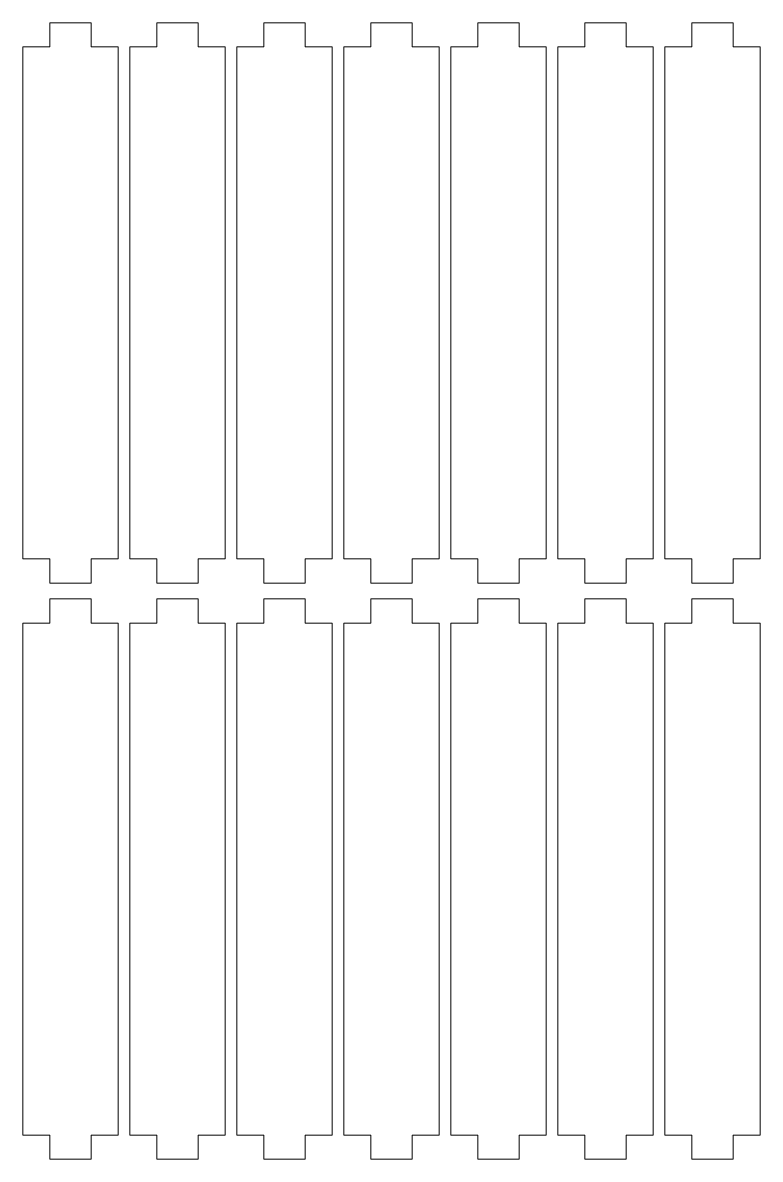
# Model space of a CAD drawing. Header units: centimetres. Extents: x -57 to 189, y -76 to 83.
# Drawn here: x 14.27 to 23.23, y -76.14 to -62.33 of the extents above; entities that cross this region are included whole.
import ezdxf

# ---------------------------------------------------------------- set-up
doc = ezdxf.new("R2010")
doc.units = ezdxf.units.CM
doc.header["$MEASUREMENT"] = 0
doc.layers.add('DEFAULT', color=7, linetype='Continuous')

msp = doc.modelspace()

# ---------------------------------------------------------------- linework, layer by layer
at = {"layer": 'DEFAULT', "color": 250, "lineweight": 9}
for points in [[(15.43422, -62.62453), (15.43422, -62.62453), (15.43422, -68.84388), (15.43422, -68.84388), (15.43422, -68.84388), (15.43422, -68.84388), (15.10432, -68.84388), (15.10432, -68.84388), (15.10432, -68.84388), (15.10432, -68.84388), (15.10432, -69.13822), (15.10432, -69.13822), (15.10432, -69.13822), (15.10432, -69.13822), (14.60432, -69.13822), (14.60432, -69.13822), (14.60432, -69.13822), (14.60432, -69.13822), (14.60432, -68.84388), (14.60432, -68.84388), (14.60432, -68.84388), (14.60432, -68.84388), (14.27442, -68.84388), (14.27442, -68.84388), (14.27442, -68.84388), (14.27442, -68.84388), (14.27442, -62.62453), (14.27442, -62.62453), (14.27442, -62.62453), (14.27442, -62.62453), (14.60432, -62.62453), (14.60432, -62.62453), (14.60432, -62.62453), (14.60432, -62.62453), (14.60432, -62.33019), (14.60432, -62.33019), (14.60432, -62.33019), (14.60432, -62.33019), (15.10432, -62.33019), (15.10432, -62.33019), (15.10432, -62.33019), (15.10432, -62.33019), (15.10432, -62.62453), (15.10432, -62.62453), (15.10432, -62.62453), (15.10432, -62.62453), (15.43422, -62.62453), (15.43422, -62.62453)], [(16.73422, -62.62453), (16.73422, -62.62453), (16.73422, -68.84388), (16.73422, -68.84388), (16.73422, -68.84388), (16.73422, -68.84388), (16.40432, -68.84388), (16.40432, -68.84388), (16.40432, -68.84388), (16.40432, -68.84388), (16.40432, -69.13822), (16.40432, -69.13822), (16.40432, -69.13822), (16.40432, -69.13822), (15.90432, -69.13822), (15.90432, -69.13822), (15.90432, -69.13822), (15.90432, -69.13822), (15.90432, -68.84388), (15.90432, -68.84388), (15.90432, -68.84388), (15.90432, -68.84388), (15.57442, -68.84388), (15.57442, -68.84388), (15.57442, -68.84388), (15.57442, -68.84388), (15.57442, -62.62453), (15.57442, -62.62453), (15.57442, -62.62453), (15.57442, -62.62453), (15.90432, -62.62453), (15.90432, -62.62453), (15.90432, -62.62453), (15.90432, -62.62453), (15.90432, -62.33019), (15.90432, -62.33019), (15.90432, -62.33019), (15.90432, -62.33019), (16.40432, -62.33019), (16.40432, -62.33019), (16.40432, -62.33019), (16.40432, -62.33019), (16.40432, -62.62453), (16.40432, -62.62453), (16.40432, -62.62453), (16.40432, -62.62453), (16.73422, -62.62453), (16.73422, -62.62453)], [(18.03422, -62.62453), (18.03422, -62.62453), (18.03422, -68.84388), (18.03422, -68.84388), (18.03422, -68.84388), (18.03422, -68.84388), (17.70432, -68.84388), (17.70432, -68.84388), (17.70432, -68.84388), (17.70432, -68.84388), (17.70432, -69.13822), (17.70432, -69.13822), (17.70432, -69.13822), (17.70432, -69.13822), (17.20432, -69.13822), (17.20432, -69.13822), (17.20432, -69.13822), (17.20432, -69.13822), (17.20432, -68.84388), (17.20432, -68.84388), (17.20432, -68.84388), (17.20432, -68.84388), (16.87442, -68.84388), (16.87442, -68.84388), (16.87442, -68.84388), (16.87442, -68.84388), (16.87442, -62.62453), (16.87442, -62.62453), (16.87442, -62.62453), (16.87442, -62.62453), (17.20432, -62.62453), (17.20432, -62.62453), (17.20432, -62.62453), (17.20432, -62.62453), (17.20432, -62.33019), (17.20432, -62.33019), (17.20432, -62.33019), (17.20432, -62.33019), (17.70432, -62.33019), (17.70432, -62.33019), (17.70432, -62.33019), (17.70432, -62.33019), (17.70432, -62.62453), (17.70432, -62.62453), (17.70432, -62.62453), (17.70432, -62.62453), (18.03422, -62.62453), (18.03422, -62.62453)], [(19.33422, -62.62453), (19.33422, -62.62453), (19.33422, -68.84388), (19.33422, -68.84388), (19.33422, -68.84388), (19.33422, -68.84388), (19.00432, -68.84388), (19.00432, -68.84388), (19.00432, -68.84388), (19.00432, -68.84388), (19.00432, -69.13822), (19.00432, -69.13822), (19.00432, -69.13822), (19.00432, -69.13822), (18.50432, -69.13822), (18.50432, -69.13822), (18.50432, -69.13822), (18.50432, -69.13822), (18.50432, -68.84388), (18.50432, -68.84388), (18.50432, -68.84388), (18.50432, -68.84388), (18.17442, -68.84388), (18.17442, -68.84388), (18.17442, -68.84388), (18.17442, -68.84388), (18.17442, -62.62453), (18.17442, -62.62453), (18.17442, -62.62453), (18.17442, -62.62453), (18.50432, -62.62453), (18.50432, -62.62453), (18.50432, -62.62453), (18.50432, -62.62453), (18.50432, -62.33019), (18.50432, -62.33019), (18.50432, -62.33019), (18.50432, -62.33019), (19.00432, -62.33019), (19.00432, -62.33019), (19.00432, -62.33019), (19.00432, -62.33019), (19.00432, -62.62453), (19.00432, -62.62453), (19.00432, -62.62453), (19.00432, -62.62453), (19.33422, -62.62453), (19.33422, -62.62453)], [(20.63422, -62.62453), (20.63422, -62.62453), (20.63422, -68.84388), (20.63422, -68.84388), (20.63422, -68.84388), (20.63422, -68.84388), (20.30432, -68.84388), (20.30432, -68.84388), (20.30432, -68.84388), (20.30432, -68.84388), (20.30432, -69.13822), (20.30432, -69.13822), (20.30432, -69.13822), (20.30432, -69.13822), (19.80432, -69.13822), (19.80432, -69.13822), (19.80432, -69.13822), (19.80432, -69.13822), (19.80432, -68.84388), (19.80432, -68.84388), (19.80432, -68.84388), (19.80432, -68.84388), (19.47442, -68.84388), (19.47442, -68.84388), (19.47442, -68.84388), (19.47442, -68.84388), (19.47442, -62.62453), (19.47442, -62.62453), (19.47442, -62.62453), (19.47442, -62.62453), (19.80432, -62.62453), (19.80432, -62.62453), (19.80432, -62.62453), (19.80432, -62.62453), (19.80432, -62.33019), (19.80432, -62.33019), (19.80432, -62.33019), (19.80432, -62.33019), (20.30432, -62.33019), (20.30432, -62.33019), (20.30432, -62.33019), (20.30432, -62.33019), (20.30432, -62.62453), (20.30432, -62.62453), (20.30432, -62.62453), (20.30432, -62.62453), (20.63422, -62.62453), (20.63422, -62.62453)], [(21.93422, -62.62453), (21.93422, -62.62453), (21.93422, -68.84388), (21.93422, -68.84388), (21.93422, -68.84388), (21.93422, -68.84388), (21.60432, -68.84388), (21.60432, -68.84388), (21.60432, -68.84388), (21.60432, -68.84388), (21.60432, -69.13822), (21.60432, -69.13822), (21.60432, -69.13822), (21.60432, -69.13822), (21.10432, -69.13822), (21.10432, -69.13822), (21.10432, -69.13822), (21.10432, -69.13822), (21.10432, -68.84388), (21.10432, -68.84388), (21.10432, -68.84388), (21.10432, -68.84388), (20.77442, -68.84388), (20.77442, -68.84388), (20.77442, -68.84388), (20.77442, -68.84388), (20.77442, -62.62453), (20.77442, -62.62453), (20.77442, -62.62453), (20.77442, -62.62453), (21.10432, -62.62453), (21.10432, -62.62453), (21.10432, -62.62453), (21.10432, -62.62453), (21.10432, -62.33019), (21.10432, -62.33019), (21.10432, -62.33019), (21.10432, -62.33019), (21.60432, -62.33019), (21.60432, -62.33019), (21.60432, -62.33019), (21.60432, -62.33019), (21.60432, -62.62453), (21.60432, -62.62453), (21.60432, -62.62453), (21.60432, -62.62453), (21.93422, -62.62453), (21.93422, -62.62453)], [(23.23422, -62.62453), (23.23422, -62.62453), (23.23422, -68.84388), (23.23422, -68.84388), (23.23422, -68.84388), (23.23422, -68.84388), (22.90432, -68.84388), (22.90432, -68.84388), (22.90432, -68.84388), (22.90432, -68.84388), (22.90432, -69.13822), (22.90432, -69.13822), (22.90432, -69.13822), (22.90432, -69.13822), (22.40432, -69.13822), (22.40432, -69.13822), (22.40432, -69.13822), (22.40432, -69.13822), (22.40432, -68.84388), (22.40432, -68.84388), (22.40432, -68.84388), (22.40432, -68.84388), (22.07442, -68.84388), (22.07442, -68.84388), (22.07442, -68.84388), (22.07442, -68.84388), (22.07442, -62.62453), (22.07442, -62.62453), (22.07442, -62.62453), (22.07442, -62.62453), (22.40432, -62.62453), (22.40432, -62.62453), (22.40432, -62.62453), (22.40432, -62.62453), (22.40432, -62.33019), (22.40432, -62.33019), (22.40432, -62.33019), (22.40432, -62.33019), (22.90432, -62.33019), (22.90432, -62.33019), (22.90432, -62.33019), (22.90432, -62.33019), (22.90432, -62.62453), (22.90432, -62.62453), (22.90432, -62.62453), (22.90432, -62.62453), (23.23422, -62.62453), (23.23422, -62.62453)], [(15.43422, -69.62453), (15.43422, -69.62453), (15.43422, -75.84388), (15.43422, -75.84388), (15.43422, -75.84388), (15.43422, -75.84388), (15.10432, -75.84388), (15.10432, -75.84388), (15.10432, -75.84388), (15.10432, -75.84388), (15.10432, -76.13822), (15.10432, -76.13822), (15.10432, -76.13822), (15.10432, -76.13822), (14.60432, -76.13822), (14.60432, -76.13822), (14.60432, -76.13822), (14.60432, -76.13822), (14.60432, -75.84388), (14.60432, -75.84388), (14.60432, -75.84388), (14.60432, -75.84388), (14.27442, -75.84388), (14.27442, -75.84388), (14.27442, -75.84388), (14.27442, -75.84388), (14.27442, -69.62453), (14.27442, -69.62453), (14.27442, -69.62453), (14.27442, -69.62453), (14.60432, -69.62453), (14.60432, -69.62453), (14.60432, -69.62453), (14.60432, -69.62453), (14.60432, -69.33019), (14.60432, -69.33019), (14.60432, -69.33019), (14.60432, -69.33019), (15.10432, -69.33019), (15.10432, -69.33019), (15.10432, -69.33019), (15.10432, -69.33019), (15.10432, -69.62453), (15.10432, -69.62453), (15.10432, -69.62453), (15.10432, -69.62453), (15.43422, -69.62453), (15.43422, -69.62453)], [(16.73422, -69.62453), (16.73422, -69.62453), (16.73422, -75.84388), (16.73422, -75.84388), (16.73422, -75.84388), (16.73422, -75.84388), (16.40432, -75.84388), (16.40432, -75.84388), (16.40432, -75.84388), (16.40432, -75.84388), (16.40432, -76.13822), (16.40432, -76.13822), (16.40432, -76.13822), (16.40432, -76.13822), (15.90432, -76.13822), (15.90432, -76.13822), (15.90432, -76.13822), (15.90432, -76.13822), (15.90432, -75.84388), (15.90432, -75.84388), (15.90432, -75.84388), (15.90432, -75.84388), (15.57442, -75.84388), (15.57442, -75.84388), (15.57442, -75.84388), (15.57442, -75.84388), (15.57442, -69.62453), (15.57442, -69.62453), (15.57442, -69.62453), (15.57442, -69.62453), (15.90432, -69.62453), (15.90432, -69.62453), (15.90432, -69.62453), (15.90432, -69.62453), (15.90432, -69.33019), (15.90432, -69.33019), (15.90432, -69.33019), (15.90432, -69.33019), (16.40432, -69.33019), (16.40432, -69.33019), (16.40432, -69.33019), (16.40432, -69.33019), (16.40432, -69.62453), (16.40432, -69.62453), (16.40432, -69.62453), (16.40432, -69.62453), (16.73422, -69.62453), (16.73422, -69.62453)], [(18.03422, -69.62453), (18.03422, -69.62453), (18.03422, -75.84388), (18.03422, -75.84388), (18.03422, -75.84388), (18.03422, -75.84388), (17.70432, -75.84388), (17.70432, -75.84388), (17.70432, -75.84388), (17.70432, -75.84388), (17.70432, -76.13822), (17.70432, -76.13822), (17.70432, -76.13822), (17.70432, -76.13822), (17.20432, -76.13822), (17.20432, -76.13822), (17.20432, -76.13822), (17.20432, -76.13822), (17.20432, -75.84388), (17.20432, -75.84388), (17.20432, -75.84388), (17.20432, -75.84388), (16.87442, -75.84388), (16.87442, -75.84388), (16.87442, -75.84388), (16.87442, -75.84388), (16.87442, -69.62453), (16.87442, -69.62453), (16.87442, -69.62453), (16.87442, -69.62453), (17.20432, -69.62453), (17.20432, -69.62453), (17.20432, -69.62453), (17.20432, -69.62453), (17.20432, -69.33019), (17.20432, -69.33019), (17.20432, -69.33019), (17.20432, -69.33019), (17.70432, -69.33019), (17.70432, -69.33019), (17.70432, -69.33019), (17.70432, -69.33019), (17.70432, -69.62453), (17.70432, -69.62453), (17.70432, -69.62453), (17.70432, -69.62453), (18.03422, -69.62453), (18.03422, -69.62453)], [(19.33422, -69.62453), (19.33422, -69.62453), (19.33422, -75.84388), (19.33422, -75.84388), (19.33422, -75.84388), (19.33422, -75.84388), (19.00432, -75.84388), (19.00432, -75.84388), (19.00432, -75.84388), (19.00432, -75.84388), (19.00432, -76.13822), (19.00432, -76.13822), (19.00432, -76.13822), (19.00432, -76.13822), (18.50432, -76.13822), (18.50432, -76.13822), (18.50432, -76.13822), (18.50432, -76.13822), (18.50432, -75.84388), (18.50432, -75.84388), (18.50432, -75.84388), (18.50432, -75.84388), (18.17442, -75.84388), (18.17442, -75.84388), (18.17442, -75.84388), (18.17442, -75.84388), (18.17442, -69.62453), (18.17442, -69.62453), (18.17442, -69.62453), (18.17442, -69.62453), (18.50432, -69.62453), (18.50432, -69.62453), (18.50432, -69.62453), (18.50432, -69.62453), (18.50432, -69.33019), (18.50432, -69.33019), (18.50432, -69.33019), (18.50432, -69.33019), (19.00432, -69.33019), (19.00432, -69.33019), (19.00432, -69.33019), (19.00432, -69.33019), (19.00432, -69.62453), (19.00432, -69.62453), (19.00432, -69.62453), (19.00432, -69.62453), (19.33422, -69.62453), (19.33422, -69.62453)], [(20.63422, -69.62453), (20.63422, -69.62453), (20.63422, -75.84388), (20.63422, -75.84388), (20.63422, -75.84388), (20.63422, -75.84388), (20.30432, -75.84388), (20.30432, -75.84388), (20.30432, -75.84388), (20.30432, -75.84388), (20.30432, -76.13822), (20.30432, -76.13822), (20.30432, -76.13822), (20.30432, -76.13822), (19.80432, -76.13822), (19.80432, -76.13822), (19.80432, -76.13822), (19.80432, -76.13822), (19.80432, -75.84388), (19.80432, -75.84388), (19.80432, -75.84388), (19.80432, -75.84388), (19.47442, -75.84388), (19.47442, -75.84388), (19.47442, -75.84388), (19.47442, -75.84388), (19.47442, -69.62453), (19.47442, -69.62453), (19.47442, -69.62453), (19.47442, -69.62453), (19.80432, -69.62453), (19.80432, -69.62453), (19.80432, -69.62453), (19.80432, -69.62453), (19.80432, -69.33019), (19.80432, -69.33019), (19.80432, -69.33019), (19.80432, -69.33019), (20.30432, -69.33019), (20.30432, -69.33019), (20.30432, -69.33019), (20.30432, -69.33019), (20.30432, -69.62453), (20.30432, -69.62453), (20.30432, -69.62453), (20.30432, -69.62453), (20.63422, -69.62453), (20.63422, -69.62453)], [(21.93422, -69.62453), (21.93422, -69.62453), (21.93422, -75.84388), (21.93422, -75.84388), (21.93422, -75.84388), (21.93422, -75.84388), (21.60432, -75.84388), (21.60432, -75.84388), (21.60432, -75.84388), (21.60432, -75.84388), (21.60432, -76.13822), (21.60432, -76.13822), (21.60432, -76.13822), (21.60432, -76.13822), (21.10432, -76.13822), (21.10432, -76.13822), (21.10432, -76.13822), (21.10432, -76.13822), (21.10432, -75.84388), (21.10432, -75.84388), (21.10432, -75.84388), (21.10432, -75.84388), (20.77442, -75.84388), (20.77442, -75.84388), (20.77442, -75.84388), (20.77442, -75.84388), (20.77442, -69.62453), (20.77442, -69.62453), (20.77442, -69.62453), (20.77442, -69.62453), (21.10432, -69.62453), (21.10432, -69.62453), (21.10432, -69.62453), (21.10432, -69.62453), (21.10432, -69.33019), (21.10432, -69.33019), (21.10432, -69.33019), (21.10432, -69.33019), (21.60432, -69.33019), (21.60432, -69.33019), (21.60432, -69.33019), (21.60432, -69.33019), (21.60432, -69.62453), (21.60432, -69.62453), (21.60432, -69.62453), (21.60432, -69.62453), (21.93422, -69.62453), (21.93422, -69.62453)], [(23.23422, -69.62453), (23.23422, -69.62453), (23.23422, -75.84388), (23.23422, -75.84388), (23.23422, -75.84388), (23.23422, -75.84388), (22.90432, -75.84388), (22.90432, -75.84388), (22.90432, -75.84388), (22.90432, -75.84388), (22.90432, -76.13822), (22.90432, -76.13822), (22.90432, -76.13822), (22.90432, -76.13822), (22.40432, -76.13822), (22.40432, -76.13822), (22.40432, -76.13822), (22.40432, -76.13822), (22.40432, -75.84388), (22.40432, -75.84388), (22.40432, -75.84388), (22.40432, -75.84388), (22.07442, -75.84388), (22.07442, -75.84388), (22.07442, -75.84388), (22.07442, -75.84388), (22.07442, -69.62453), (22.07442, -69.62453), (22.07442, -69.62453), (22.07442, -69.62453), (22.40432, -69.62453), (22.40432, -69.62453), (22.40432, -69.62453), (22.40432, -69.62453), (22.40432, -69.33019), (22.40432, -69.33019), (22.40432, -69.33019), (22.40432, -69.33019), (22.90432, -69.33019), (22.90432, -69.33019), (22.90432, -69.33019), (22.90432, -69.33019), (22.90432, -69.62453), (22.90432, -69.62453), (22.90432, -69.62453), (22.90432, -69.62453), (23.23422, -69.62453), (23.23422, -69.62453)]]:
    msp.add_open_spline(points, degree=3, knots=[0, 0, 0, 0, 0.07692308, 0.07692308, 0.07692308, 0.07692308, 0.15384615, 0.15384615, 0.15384615, 0.15384615, 0.23076923, 0.23076923, 0.23076923, 0.23076923, 0.30769231, 0.30769231, 0.30769231, 0.30769231, 0.38461538, 0.38461538, 0.38461538, 0.38461538, 0.46153846, 0.46153846, 0.46153846, 0.46153846, 0.53846154, 0.53846154, 0.53846154, 0.53846154, 0.61538462, 0.61538462, 0.61538462, 0.61538462, 0.69230769, 0.69230769, 0.69230769, 0.69230769, 0.76923077, 0.76923077, 0.76923077, 0.76923077, 0.84615385, 0.84615385, 0.84615385, 0.84615385, 1, 1, 1, 1], dxfattribs=at)

doc.saveas('drawing.dxf')
